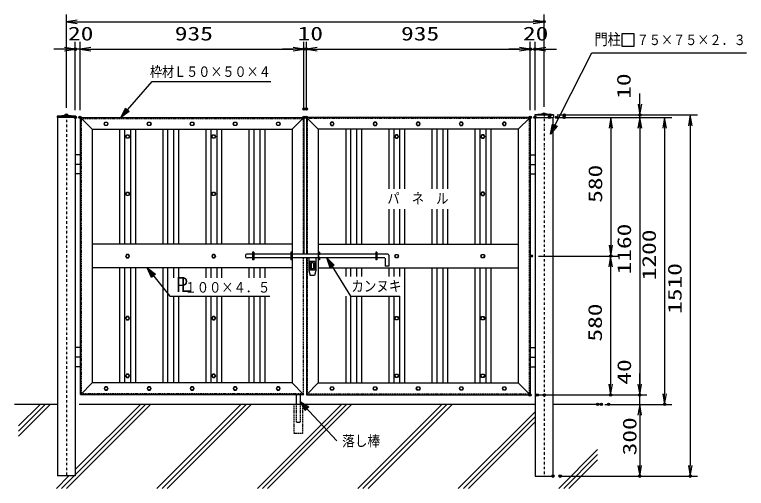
# Model space of a CAD drawing. Units: millimetres, scale not verified. Extents: x -4425 to 4425, y -3150 to 3150.
# Drawn here: x -453 to 2604, y -256 to 1724 of the extents above; entities that cross this region are included whole.
import ezdxf
from ezdxf.enums import TextEntityAlignment as Align

# ---------------------------------------------------------------- set-up
doc = ezdxf.new("R2010")
doc.units = ezdxf.units.MM
doc.header["$LTSCALE"] = 20
doc.header["$PDMODE"] = 32
doc.header["$PDSIZE"] = 10
for name, pattern in [('USER1', [1.01, 0.5, -0.25, 0.01, -0.25]), ('USER2', [0.375, 0.25, -0.125]), ('USER3', [0.26, 0.01, -0.25])]:
    doc.linetypes.add(name, pattern=pattern)
for name, color, linetype, lineweight in [('0-0_1', 7, 'Continuous', 25), ('0-1_2', 7, 'Continuous', 25), ('0-3_0', 1, 'Continuous', 25)]:
    doc.layers.add(name, color=color, linetype=linetype, lineweight=lineweight)
doc.layers.add('0-4_DEFPOINTS', color=7, linetype='Continuous')
doc.styles.add('ＭＳ ゴシック', font='')
doc.styles.get('ＭＳ ゴシック').set_extended_font_data('MS Gothic')

# ---------------------------------------------------------------- blocks, each defined once
blk = doc.blocks.new('DARROWS')
at = {"layer": '0-3_0', "color": 2}
blk.add_line((0, 0), (-19.982, 0), dxfattribs=at)
blk.add_lwpolyline([(-20, -3.333), (0, 0), (-20, 3.333)], dxfattribs=at)

msp = doc.modelspace()

# ---------------------------------------------------------------- linework, layer by layer
at = {"layer": '0-0_1', "color": 4}
for p, q in [((1785.15, 1224.52), (1958.09, 1564.17)), ((1958.09, 1564.17), (2603.95, 1564.17)), ((851.83, 706.93), (950.55, 546.86)), ((101.25, 664.97), (195.34, 546.86)), ((195.34, 546.86), (613.16, 546.86)), ((950.55, 546.86), (1156.06, 546.86)), ((-346.54, 94.48), (-436.57, 4.45)), ((-325.35, 94.48), (-436.57, -16.74)), ((-304.15, 94.48), (-436.57, -37.94)), ((94.28, 94.48), (-256.55, -256.35)), ((115.48, 94.48), (-235.36, -256.35)), ((73.09, 94.48), (-199.1, -177.71)), ((492.71, 94.48), (141.88, -256.35)), ((513.91, 94.48), (163.08, -256.35)), ((535.1, 94.48), (184.27, -256.35)), ((912.34, 94.48), (561.51, -256.35)), ((933.53, 94.48), (582.7, -256.35)), ((954.73, 94.48), (603.9, -256.35)), ((740.02, 107.33), (893.87, -57.24)), ((1331.97, 94.48), (981.14, -256.35)), ((1353.16, 94.48), (1002.33, -256.35)), ((1374.36, 94.48), (1023.52, -256.35)), ((1721.22, 64.1), (1400.76, -256.35)), ((1721.22, 42.91), (1421.96, -256.35)), ((1721.22, 21.72), (1443.15, -256.35)), ((1982.59, -94.15), (1820.39, -256.35)), ((1982.59, -115.34), (1841.58, -256.35)), ((1982.59, -136.54), (1862.78, -256.35)), ((-225.65, -204.25), (-277.74, -256.35))]:
    msp.add_line(p, q, dxfattribs=at)
at = {"layer": '0-0_1'}
for p, q in [((-275.53, 1299.41), (-275.53, 1294.41)), ((-197.6, 1294.41), (-275.53, 1294.41)), ((-274.03, 1294.41), (-274.03, -204.25)), ((-236.57, 1304.4), (-197.6, 1299.41)), ((-199.1, 1294.41), (-199.1, -204.25)), ((-179.11, 1294.41), (-179.11, 135.44)), ((-178.11, 1294.41), (756.06, 1294.41)), ((-128.15, 1244.46), (-178.11, 1294.41)), ((706.11, 1244.46), (756.06, 1294.41)), ((756.06, 1294.41), (756.06, 722.92)), ((1700.22, 1294.41), (766.05, 1294.41)), ((766.05, 1294.41), (766.05, 722.92)), ((816.01, 1244.46), (766.06, 1294.41)), ((1650.27, 1244.46), (1700.22, 1294.41)), ((1701.22, 1294.41), (1701.22, 135.44)), ((1758.69, 1309.4), (1719.72, 1304.41)), ((1719.72, 1304.41), (1719.72, 1294.41)), ((1719.72, 1294.41), (1797.65, 1294.41)), ((1721.22, 1294.41), (1721.22, -205.25)), ((1796.15, 1294.41), (1796.15, -205.25)), ((1797.65, 1304.41), (1797.65, 1294.41)), ((-128.15, 1244.46), (-128.15, 185.4)), ((-128.15, 1244.46), (706.11, 1244.46)), ((-13.96, 1244.46), (-13.96, 764.88)), ((6.69, 1244.46), (6.69, 764.88)), ((31.75, 1244.46), (31.75, 764.88)), ((52.4, 1244.46), (52.4, 764.88)), ((165.88, 1244.46), (165.88, 764.88)), ((186.53, 1244.46), (186.53, 764.88)), ((211.59, 1244.46), (211.59, 764.88)), ((232.24, 1244.46), (232.24, 764.88)), ((345.72, 1244.46), (345.72, 764.88)), ((366.37, 1244.46), (366.37, 764.88)), ((391.43, 1244.46), (391.43, 764.88)), ((412.08, 1244.46), (412.08, 764.88)), ((525.56, 1244.46), (525.56, 764.88)), ((546.21, 1244.46), (546.21, 764.88)), ((571.27, 1244.46), (571.27, 764.88)), ((591.92, 1244.46), (591.92, 764.88)), ((1650.27, 1244.46), (816.01, 1244.46)), ((930.2, 1244.46), (930.2, 764.88)), ((950.85, 1244.46), (950.85, 764.88)), ((975.91, 1244.46), (975.91, 764.88)), ((996.56, 1244.46), (996.56, 764.88)), ((1110.04, 1244.46), (1110.04, 995.69)), ((1130.69, 1244.46), (1130.69, 995.69)), ((1155.75, 1244.46), (1155.75, 995.69)), ((1176.4, 1244.46), (1176.4, 995.69)), ((1289.88, 1244.46), (1289.88, 995.69)), ((1310.53, 1244.46), (1310.53, 995.69)), ((1335.59, 1244.46), (1335.59, 995.69)), ((1356.24, 1244.46), (1356.24, 995.69)), ((1469.72, 1244.46), (1469.72, 764.88)), ((1490.37, 1244.46), (1490.37, 764.88)), ((1515.43, 1244.46), (1515.43, 764.88)), ((1536.08, 1244.46), (1536.08, 764.88)), ((1650.27, 1244.46), (1650.27, 185.4)), ((-179.11, 1137.85), (-199.1, 1137.85)), ((1701.22, 1137.85), (1721.22, 1137.85)), ((-179.11, 1097.88), (-199.1, 1097.88)), ((1701.22, 1097.88), (1721.22, 1097.88)), ((-179.11, 1057.92), (-199.1, 1057.92)), ((1701.22, 1057.92), (1721.22, 1057.92)), ((1110.04, 910.71), (1110.04, 764.88)), ((1130.69, 910.71), (1130.69, 764.88)), ((1155.75, 910.71), (1155.75, 764.88)), ((1176.4, 910.71), (1176.4, 764.88)), ((1289.88, 910.71), (1289.88, 764.88)), ((1310.53, 910.71), (1310.53, 764.88)), ((1335.59, 910.71), (1335.59, 764.88)), ((1356.24, 910.71), (1356.24, 764.88)), ((706.11, 764.88), (-128.15, 764.88)), ((816.01, 764.88), (1650.27, 764.88)), ((541.26, 722.92), (519.27, 722.92)), ((541.26, 706.93), (519.27, 706.93)), ((546.25, 730.91), (541.26, 730.91)), ((541.26, 730.91), (541.26, 698.94)), ((546.25, 730.91), (546.25, 698.94)), ((701.11, 722.92), (546.25, 722.92)), ((701.11, 706.93), (546.25, 706.93)), ((706.11, 730.91), (701.11, 730.91)), ((701.11, 730.91), (701.11, 698.94)), ((816.01, 722.92), (706.11, 722.92)), ((816.01, 706.93), (706.11, 706.93)), ((766.05, 706.93), (766.05, 134.44)), ((776.38, 707.02), (776.38, 654.24)), ((805.69, 707.02), (805.69, 654.24)), ((821.01, 730.91), (816.01, 730.91)), ((821.01, 719.92), (816.01, 719.92)), ((821.01, 709.93), (816.01, 709.93)), ((821.01, 730.91), (821.01, 719.92)), ((1055.8, 722.92), (821.01, 722.92)), ((1055.8, 706.93), (821.01, 706.93)), ((1055.8, 730.91), (1055.8, 698.94)), ((1060.79, 730.91), (1055.8, 730.91)), ((1060.79, 730.91), (1060.79, 698.94)), ((1105.75, 722.92), (1060.79, 722.92)), ((1093.76, 706.93), (1060.79, 706.93)), ((1094.76, 705.94), (1094.76, 672.97)), ((1110.75, 717.93), (1110.75, 672.97)), ((546.25, 698.94), (541.26, 698.94)), ((706.11, 698.94), (701.11, 698.94)), ((781.04, 691.95), (781.04, 656.12)), ((801.02, 691.95), (781.04, 691.95)), ((786.04, 686.95), (786.04, 661.12)), ((796.03, 686.95), (786.04, 686.95)), ((1060.79, 698.94), (1055.8, 698.94)), ((1110.75, 672.97), (1094.76, 672.97)), ((706.11, 664.97), (-128.15, 664.97)), ((-13.96, 664.97), (-13.96, 185.4)), ((6.69, 664.97), (6.69, 185.4)), ((31.75, 664.97), (31.75, 185.4)), ((52.4, 664.97), (52.4, 185.4)), ((165.88, 664.97), (165.88, 185.4)), ((186.53, 664.97), (186.53, 185.4)), ((211.59, 664.97), (211.59, 624.06)), ((232.24, 664.97), (232.24, 624.06)), ((345.72, 664.97), (345.72, 624.06)), ((366.37, 664.97), (366.37, 624.06)), ((391.43, 664.97), (391.43, 624.06)), ((412.08, 664.97), (412.08, 624.06)), ((525.56, 664.97), (525.56, 624.06)), ((546.21, 664.97), (546.21, 624.06)), ((571.27, 664.97), (571.27, 624.06)), ((591.92, 664.97), (591.92, 624.06)), ((776.38, 654.24), (782.17, 633.51)), ((805.69, 654.24), (799.89, 633.51)), ((816.01, 664.97), (1650.27, 664.97)), ((930.2, 664.97), (930.2, 629.88)), ((950.85, 664.97), (950.85, 629.88)), ((975.91, 664.97), (975.91, 629.88)), ((996.56, 664.97), (996.56, 629.88)), ((1110.04, 664.97), (1110.04, 629.88)), ((1130.69, 664.97), (1130.69, 629.88)), ((1155.75, 664.97), (1155.75, 629.88)), ((1176.4, 664.97), (1176.4, 185.4)), ((1289.88, 664.97), (1289.88, 185.4)), ((1310.53, 664.97), (1310.53, 185.4)), ((1335.59, 664.97), (1335.59, 185.4)), ((1356.24, 664.97), (1356.24, 185.4)), ((1469.72, 664.97), (1469.72, 185.4)), ((1490.37, 664.97), (1490.37, 185.4)), ((1515.43, 664.97), (1515.43, 185.4)), ((1536.08, 664.97), (1536.08, 185.4)), ((799.89, 633.5), (782.17, 633.5)), ((211.59, 546.86), (211.59, 185.4)), ((232.24, 546.86), (232.24, 185.4)), ((345.72, 546.86), (345.72, 185.4)), ((366.37, 546.86), (366.37, 185.4)), ((391.43, 546.86), (391.43, 185.4)), ((412.08, 546.86), (412.08, 185.4)), ((525.56, 546.86), (525.56, 185.4)), ((546.21, 546.86), (546.21, 185.4)), ((571.27, 546.86), (571.27, 185.4)), ((591.92, 546.86), (591.92, 185.4)), ((930.2, 546.86), (930.2, 185.4)), ((950.85, 546.86), (950.85, 185.4)), ((975.91, 546.86), (975.91, 185.4)), ((996.56, 546.86), (996.56, 185.4)), ((1110.04, 546.86), (1110.04, 185.4)), ((1130.69, 546.86), (1130.69, 185.4)), ((1155.75, 546.86), (1155.75, 185.4)), ((-179.11, 331.97), (-199.1, 331.97)), ((1701.22, 331.97), (1721.22, 331.97)), ((-179.11, 292.01), (-199.1, 292.01)), ((1701.22, 292.01), (1721.22, 292.01)), ((-179.11, 252.04), (-199.1, 252.04)), ((1701.22, 252.04), (1721.22, 252.04)), ((706.11, 184.4), (756.06, 134.44)), ((816.01, 184.4), (766.05, 134.44)), ((756.06, 134.44), (-178.11, 134.44)), ((723.62, 134.44), (723.62, 94.48)), ((740.02, 134.44), (740.02, 94.48)), ((766.05, 134.44), (1700.22, 134.44)), ((-274.03, 94.48), (-452.57, 94.48)), ((1721.22, 94.48), (-183.1, 94.48)), ((1998.59, 94.48), (1796.15, 94.48)), ((-199.1, -204.25), (-274.03, -204.25)), ((1721.22, -205.25), (1796.15, -205.25))]:
    msp.add_line(p, q, dxfattribs=at)
at = {"layer": '0-0_1', "color": 4, "linetype": 'USER1'}
for p, q in [((-236.57, 1304.4), (-236.57, -204.25)), ((1758.69, 1308.4), (1758.69, -205.25))]:
    msp.add_line(p, q, dxfattribs=at)
at = {"layer": '0-0_1', "linetype": 'USER2'}
for p, q in [((-175.11, 1294.41), (-175.11, 135.44)), ((-174.11, 1290.42), (752.07, 1290.42)), ((752.07, 1294.41), (752.07, 722.92)), ((770.05, 1294.41), (770.05, 722.92)), ((1696.23, 1290.42), (770.05, 1290.42)), ((1697.23, 1294.41), (1697.23, 135.44)), ((752.07, 706.93), (752.07, 135.44)), ((770.05, 706.93), (770.05, 135.44)), ((752.07, 138.44), (-174.11, 138.44)), ((770.05, 138.44), (1696.23, 138.44)), ((713.63, 94.48), (713.63, -27.48)), ((723.62, 94.48), (723.62, 19.64)), ((740.02, 94.48), (740.02, 19.64)), ((750.01, 94.48), (750.01, -27.48)), ((740.02, 19.64), (723.62, 19.64))]:
    msp.add_line(p, q, dxfattribs=at)
at = {"layer": '0-0_1', "linetype": 'USER3'}
msp.add_line((750.01, -26.48), (713.63, -26.48), dxfattribs=at)
at = {"layer": '0-0_1', "color": 4}
for points in [[(2083.45, 1591.87), (2135.9, 1591.87), (2135.9, 1644.32), (2083.45, 1644.32)], [(26.28, 1319.12), (-9.22, 1294.41), (10.47, 1332.92)], [(1813.54, 1257.15), (1785.15, 1224.52), (1794.84, 1266.67)], [(864.93, 665.71), (851.83, 706.93), (882.78, 676.73)], [(119.19, 625.61), (101.25, 664.97), (135.6, 638.69)], [(761.01, 69.51), (740.02, 107.33), (776.34, 83.84)]]:
    msp.add_lwpolyline(points, close=True, dxfattribs=at)
for points in [[(-9.22, 1294.41), (121.63, 1444.28), (617.47, 1444.28)], [(22.33, 1322.57), (4.58, 1310.22), (14.42, 1329.47)], [(1808.86, 1259.53), (1794.67, 1243.22), (1799.51, 1264.29)], [(869.39, 668.47), (862.84, 689.08), (878.32, 673.97)], [(123.29, 628.88), (114.32, 648.56), (131.5, 635.42)], [(764.85, 73.1), (754.35, 92.01), (772.51, 80.26)]]:
    msp.add_lwpolyline(points, dxfattribs=at)
at = {"layer": '0-0_1'}
for points in [[(-197.6, 1299.41), (-275.53, 1299.41), (-236.57, 1304.4)], [(1719.72, 1304.41), (1797.65, 1304.41), (1758.69, 1309.4)], [(706.11, 1244.46), (706.11, 581.05), (706.11, 185.4)], [(816.01, 1244.46), (816.01, 581.05), (816.01, 185.4)], [(821.01, 709.93), (821.01, 698.94), (816.01, 698.94)], [(801.02, 691.95), (801.02, 656.12), (781.04, 656.12)], [(796.03, 686.95), (796.03, 661.12), (786.04, 661.12)], [(706.11, 184.4), (-128.15, 184.4), (-178.11, 134.44)], [(816.01, 184.4), (1650.27, 184.4), (1700.22, 134.44)]]:
    msp.add_lwpolyline(points, dxfattribs=at)
for centre, radius, start, end in [((519.27, 714.93), 7.99, 90, 270), ((1105.75, 717.93), 5, 0, 90)]:
    msp.add_arc(centre, radius, start, end, dxfattribs=at)
at = {"layer": '0-1_2'}
for points in [[(-62.71, 1267.44), (-66.7, 1260.51), (-74.7, 1260.51), (-78.69, 1267.44), (-74.7, 1274.36), (-66.7, 1274.36)], [(117.13, 1267.44), (113.14, 1260.51), (105.14, 1260.51), (101.15, 1267.44), (105.14, 1274.36), (113.14, 1274.36)], [(296.97, 1267.44), (292.98, 1260.51), (284.98, 1260.51), (280.99, 1267.44), (284.98, 1274.36), (292.98, 1274.36)], [(476.81, 1267.44), (472.82, 1260.51), (464.82, 1260.51), (460.83, 1267.44), (464.82, 1274.36), (472.82, 1274.36)], [(656.65, 1267.44), (652.66, 1260.51), (644.66, 1260.51), (640.67, 1267.44), (644.66, 1274.36), (652.66, 1274.36)], [(865.47, 1267.44), (869.46, 1260.51), (877.46, 1260.51), (881.45, 1267.44), (877.46, 1274.36), (869.46, 1274.36)], [(1045.31, 1267.44), (1049.3, 1260.51), (1057.3, 1260.51), (1061.29, 1267.44), (1057.3, 1274.36), (1049.3, 1274.36)], [(1225.15, 1267.44), (1229.14, 1260.51), (1237.14, 1260.51), (1241.13, 1267.44), (1237.14, 1274.36), (1229.14, 1274.36)], [(1404.99, 1267.44), (1408.98, 1260.51), (1416.98, 1260.51), (1420.97, 1267.44), (1416.98, 1274.36), (1408.98, 1274.36)], [(1584.83, 1267.44), (1588.82, 1260.51), (1596.82, 1260.51), (1600.81, 1267.44), (1596.82, 1274.36), (1588.82, 1274.36)], [(27.21, 1214.48), (23.22, 1207.56), (15.22, 1207.56), (11.23, 1214.48), (15.22, 1221.41), (23.22, 1221.41)], [(386.89, 1214.48), (382.9, 1207.56), (374.9, 1207.56), (370.91, 1214.48), (374.9, 1221.41), (382.9, 1221.41)], [(1135.23, 1214.48), (1139.22, 1207.56), (1147.22, 1207.56), (1151.21, 1214.48), (1147.22, 1221.41), (1139.22, 1221.41)], [(1494.91, 1214.48), (1498.9, 1207.56), (1506.9, 1207.56), (1510.89, 1214.48), (1506.9, 1221.41), (1498.9, 1221.41)], [(27.21, 974.76), (23.22, 967.84), (15.22, 967.84), (11.23, 974.76), (15.22, 981.69), (23.22, 981.69)], [(386.89, 974.76), (382.9, 967.84), (374.9, 967.84), (370.91, 974.76), (374.9, 981.69), (382.9, 981.69)], [(1494.91, 974.76), (1498.9, 967.84), (1506.9, 967.84), (1510.89, 974.76), (1506.9, 981.69), (1498.9, 981.69)], [(27.21, 714.93), (23.22, 721.85), (15.22, 721.85), (11.23, 714.93), (15.22, 708.01), (23.22, 708.01)], [(386.89, 714.93), (382.9, 721.85), (374.9, 721.85), (370.91, 714.93), (374.9, 708.01), (382.9, 708.01)], [(1135.23, 714.93), (1139.22, 721.85), (1147.22, 721.85), (1151.21, 714.93), (1147.22, 708.01), (1139.22, 708.01)], [(1494.91, 714.93), (1498.9, 721.85), (1506.9, 721.85), (1510.89, 714.93), (1506.9, 708.01), (1498.9, 708.01)], [(27.21, 455.09), (23.22, 462.01), (15.22, 462.01), (11.23, 455.09), (15.22, 448.17), (23.22, 448.17)], [(386.89, 455.09), (382.9, 462.01), (374.9, 462.01), (370.91, 455.09), (374.9, 448.17), (382.9, 448.17)], [(1135.23, 455.09), (1139.22, 462.01), (1147.22, 462.01), (1151.21, 455.09), (1147.22, 448.17), (1139.22, 448.17)], [(1494.91, 455.09), (1498.9, 462.01), (1506.9, 462.01), (1510.89, 455.09), (1506.9, 448.17), (1498.9, 448.17)], [(27.21, 214.37), (23.22, 221.29), (15.22, 221.29), (11.23, 214.37), (15.22, 207.45), (23.22, 207.45)], [(386.89, 214.37), (382.9, 221.29), (374.9, 221.29), (370.91, 214.37), (374.9, 207.45), (382.9, 207.45)], [(1135.23, 214.37), (1139.22, 221.29), (1147.22, 221.29), (1151.21, 214.37), (1147.22, 207.45), (1139.22, 207.45)], [(1494.91, 214.37), (1498.9, 221.29), (1506.9, 221.29), (1510.89, 214.37), (1506.9, 207.45), (1498.9, 207.45)], [(-62.71, 161.42), (-66.7, 168.34), (-74.7, 168.34), (-78.69, 161.42), (-74.7, 154.5), (-66.7, 154.5)], [(117.13, 161.42), (113.14, 168.34), (105.14, 168.34), (101.15, 161.42), (105.14, 154.5), (113.14, 154.5)], [(296.97, 161.42), (292.98, 168.34), (284.98, 168.34), (280.99, 161.42), (284.98, 154.5), (292.98, 154.5)], [(476.81, 161.42), (472.82, 168.34), (464.82, 168.34), (460.83, 161.42), (464.82, 154.5), (472.82, 154.5)], [(656.65, 161.42), (652.66, 168.34), (644.66, 168.34), (640.67, 161.42), (644.66, 154.5), (652.66, 154.5)], [(865.47, 161.42), (869.46, 168.34), (877.46, 168.34), (881.45, 161.42), (877.46, 154.5), (869.46, 154.5)], [(1045.31, 161.42), (1049.3, 168.34), (1057.3, 168.34), (1061.29, 161.42), (1057.3, 154.5), (1049.3, 154.5)], [(1225.15, 161.42), (1229.14, 168.34), (1237.14, 168.34), (1241.13, 161.42), (1237.14, 154.5), (1229.14, 154.5)], [(1404.99, 161.42), (1408.98, 168.34), (1416.98, 168.34), (1420.97, 161.42), (1416.98, 154.5), (1408.98, 154.5)], [(1584.83, 161.42), (1588.82, 168.34), (1596.82, 168.34), (1600.81, 161.42), (1596.82, 154.5), (1588.82, 154.5)]]:
    msp.add_lwpolyline(points, close=True, dxfattribs=at)
for centre in [(-70.7, 1267.44), (109.14, 1267.44), (288.98, 1267.44), (468.82, 1267.44), (648.66, 1267.44), (873.46, 1267.44), (1053.3, 1267.44), (1233.14, 1267.44), (1412.98, 1267.44), (1592.82, 1267.44), (19.22, 1214.48), (378.9, 1214.48), (1143.22, 1214.48), (1502.9, 1214.48), (19.22, 974.76), (378.9, 974.76), (1502.9, 974.76), (19.22, 714.93), (378.9, 714.93), (1143.22, 714.93), (1502.9, 714.93), (19.22, 455.09), (378.9, 455.09), (1143.22, 455.09), (1502.9, 455.09), (19.22, 214.37), (378.9, 214.37), (1143.22, 214.37), (1502.9, 214.37), (-70.7, 161.42), (109.14, 161.42), (288.98, 161.42), (468.82, 161.42), (648.66, 161.42), (873.46, 161.42), (1053.3, 161.42), (1233.14, 161.42), (1412.98, 161.42), (1592.82, 161.42)]:
    msp.add_circle(centre, 6.92, dxfattribs=at)
at = {"layer": '0-3_0'}
for p, q in [((-236.57, 1334.4), (-236.57, 1723.94)), ((1758.69, 1338.4), (1758.69, 1723.94)), ((-199.1, 1324.41), (-199.1, 1609.56)), ((-179.11, 1324.41), (-179.11, 1609.66)), ((-179.11, 1324.41), (-179.11, 1609.56)), ((756.06, 1359.39), (756.06, 1609.66)), ((756.06, 1324.41), (756.06, 1609.66)), ((766.05, 1359.39), (766.05, 1609.66)), ((766.06, 1324.41), (766.06, 1609.56)), ((1701.22, 1324.41), (1701.22, 1609.56)), ((1701.22, 1324.41), (1701.22, 1609.56)), ((1721.22, 1324.41), (1721.22, 1609.56)), ((1811.65, 1294.41), (2067.8, 1294.41)), ((1813.65, 1304.41), (2189.41, 1304.41)), ((1841.65, 1294.41), (2188.62, 1294.41)), ((1871.65, 1294.41), (2292.46, 1294.41)), ((1873.65, 1304.41), (2399.68, 1304.41)), ((1873.65, 1294.41), (2189.41, 1294.41)), ((1735.22, 714.88), (2067.8, 714.88)), ((1735.22, 714.88), (2066.81, 714.88)), ((1730.22, 134.44), (2066.81, 134.44)), ((1760.22, 134.44), (2188.62, 134.44)), ((1790.22, 134.44), (2188.62, 134.44)), ((2012.59, 94.48), (2292.46, 94.48)), ((2028.59, 94.48), (2188.62, 94.48)), ((2058.59, 94.48), (2188.62, 94.48)), ((1826.15, -205.25), (2188.62, -205.25)), ((1856.15, -205.25), (2399.68, -205.25))]:
    msp.add_line(p, q, dxfattribs=at)
at = {"layer": '0-3_0', "color": 2}
for p, q in [((-191.57, 1693.94), (1713.69, 1693.94)), ((-244.1, 1579.56), (-289.1, 1579.56)), ((-179.11, 1579.56), (-199.1, 1579.56)), ((-134.11, 1579.66), (711.06, 1579.66)), ((-134.11, 1579.56), (-89.11, 1579.56)), ((711.06, 1579.66), (666.06, 1579.66)), ((756.06, 1579.66), (766.05, 1579.66)), ((811.05, 1579.66), (856.05, 1579.66)), ((811.06, 1579.56), (1656.22, 1579.56)), ((1656.22, 1579.56), (1611.22, 1579.56)), ((1701.22, 1579.56), (1721.22, 1579.56)), ((1766.22, 1579.56), (1811.22, 1579.56)), ((2159.41, 1349.41), (2159.41, 1394.41)), ((2159.41, 1294.41), (2159.41, 1304.41)), ((2369.68, 1259.41), (2369.68, -160.25)), ((2037.8, 1249.41), (2037.8, 759.88)), ((2158.62, 1249.41), (2158.62, 179.44)), ((2159.41, 1249.41), (2159.41, 1204.41)), ((2262.46, 1249.41), (2262.46, 139.48)), ((2036.81, 669.88), (2036.81, 179.44)), ((2158.62, 179.44), (2158.62, 224.44)), ((2158.62, 94.48), (2158.62, 134.44)), ((2158.62, 49.48), (2158.62, -160.25)), ((2158.62, 49.48), (2158.62, 4.48))]:
    msp.add_line(p, q, dxfattribs=at)
at = {"layer": '0-3_0', "color": 7}
msp.add_line((-197.6, 1299.41), (-197.6, 1294.41), dxfattribs=at)
at = {"layer": '0-3_0', "color": 7, "linetype": 'USER2'}
msp.add_line((750.01, -27.48), (713.63, -27.48), dxfattribs=at)
at = {"layer": '0-4_DEFPOINTS'}
for p in [(1758.69, 1693.94), (-199.1, 1579.56), (756.06, 1579.66), (766.05, 1579.66), (1701.22, 1579.56), (1721.22, 1579.56), (756.06, 1329.39), (766.05, 1329.39), (-236.57, 1304.4), (-199.1, 1294.41), (-179.11, 1294.41), (756.06, 1294.41), (766.06, 1294.41), (1701.22, 1294.41), (1721.22, 1294.41), (1758.69, 1308.4), (1781.65, 1294.41), (1783.65, 1304.41), (1811.65, 1294.41), (1841.65, 1294.41), (1843.65, 1304.41), (1843.65, 1294.41), (2159.41, 1304.41), (1705.22, 714.88), (2037.8, 714.88), (1700.22, 134.44), (1730.22, 134.44), (1760.22, 134.44), (2036.81, 134.44), (2158.62, 134.44), (1982.59, 94.48), (1998.59, 94.48), (2028.59, 94.48), (2262.46, 94.48), (1796.15, -205.25), (1826.15, -205.25), (2158.62, -205.25), (2369.68, -205.25)]:
    msp.add_point(p, dxfattribs=at)

# ---------------------------------------------------------------- block references
at = {"layer": '0-3_0', "xscale": 2.25, "yscale": 2.25}
for p, rotation in [((-236.57, 1693.94), 180), ((-179.11, 1579.66), 180), ((-179.11, 1579.56), 180), ((766.05, 1579.66), 180), ((766.06, 1579.56), 180), ((1721.22, 1579.56), 180), ((2159.41, 1304.41), 270), ((2037.8, 1294.41), 90), ((2158.62, 1294.41), 90), ((2159.41, 1294.41), 90), ((2262.46, 1294.41), 90), ((2369.68, 1304.41), 90), ((2037.8, 714.88), 270), ((2036.81, 714.88), 90), ((2036.81, 134.44), 270), ((2158.62, 134.44), 270), ((2158.62, 134.44), 270), ((2262.46, 94.48), 270), ((2158.62, 94.48), 90), ((2158.62, 94.48), 90), ((2158.62, -205.25), 270), ((2369.68, -205.25), 270)]:
    msp.add_blockref('DARROWS', p, dxfattribs=dict(at, rotation=rotation))
for p in [(1758.69, 1693.94), (-199.1, 1579.56), (756.06, 1579.66), (756.06, 1579.66), (1701.22, 1579.56), (1701.22, 1579.56)]:
    msp.add_blockref('DARROWS', p, dxfattribs=at)

# ---------------------------------------------------------------- texts
at = {"layer": '0-0_1', "color": 4, "style": 'ＭＳ ゴシック', "width": 0.85}
for s, height, p in [('門柱', 47.36, (1969.55, 1582.77)), ('７５×７５×２．３', 43.7, (2145.89, 1583.47)), ('枠材Ｌ５０×５０×４', 43.55, (112.51, 1450.65)), ('パ\u3000ネ\u3000ル', 44.01, (1104.43, 920.64)), ('Ｐ', 63.05, (210.26, 545.07)), ('Ｌ', 63.05, (225.25, 545.07)), ('カンヌキ', 45.16, (953.78, 552.97)), ('１００×４．５', 44.13, (257.22, 548.71)), ('落し棒', 45.42, (915.8, -94.13))]:
    msp.add_text(s, height=height, dxfattribs=at).set_placement(p, align=Align.BOTTOM_LEFT)
at = {"layer": '0-3_0', "color": 3, "style": 'ＭＳ ゴシック', "width": 1.35}
for s, p in [('20', (-229.6, 1598.46)), ('935', (216.48, 1598.56)), ('10', (729.56, 1598.56)), ('935', (1161.64, 1598.46)), ('20', (1670.72, 1598.46))]:
    msp.add_text(s, height=57.77, dxfattribs=at).set_placement(p, align=Align.BOTTOM_LEFT)
for s, p in [('10', (2137.82, 1372.03)), ('580', (2018.9, 937.15)), ('1160', (2139.72, 637.93)), ('1200', (2243.56, 613.45)), ('1510', (2350.78, 473.08)), ('580', (2017.91, 357.16)), ('40', (2139.72, 177.2)), ('300', (2162.22, -118.39))]:
    msp.add_text(s, height=57.77, rotation=90, dxfattribs=at).set_placement(p, align=Align.BOTTOM_LEFT)

doc.saveas('drawing.dxf')
